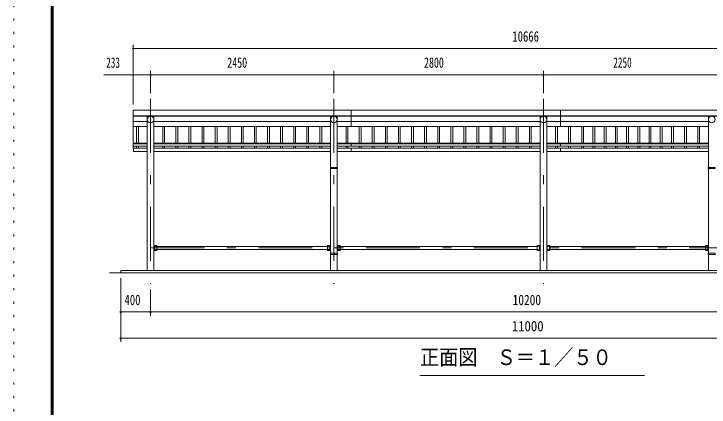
# Model space of a CAD drawing. Units: millimetres, scale not verified, with parts at other scales. Extents: x -25853 to 25864, y -10500 to 10500.
# Drawn here: x -3836 to 5457, y 0 to 5250 of the extents above; entities that cross this region are included whole.
import ezdxf
from ezdxf.enums import TextEntityAlignment as Align

# ---------------------------------------------------------------- set-up
doc = ezdxf.new("R2010")
doc.units = ezdxf.units.MM
doc.header["$LTSCALE"] = 60
doc.linetypes.add('USER3', pattern=[24, 12, -5, 2, -5])
doc.linetypes.add('USER4', pattern=[3, 0.5, -2.5])
for name, color, linetype, lineweight in [('0-2_1-05BOLD', 7, 'Continuous', 18), ('0-3_1-25CENTER', 3, 'USER3', 18), ('0-4_1-45THIN', 4, 'Continuous', 18), ('0-5_1-55DIM', 3, 'Continuous', 18), ('0-C_F-F1PAPER', 5, 'Continuous', 18), ('0-D_F-E_J_ADD', 5, 'USER4', 18)]:
    doc.layers.add(name, color=color, linetype=linetype, lineweight=lineweight)
doc.styles.add('ＭＳ ゴシック', font='')
doc.styles.get('ＭＳ ゴシック').set_extended_font_data('MS Gothic')

msp = doc.modelspace()

# ---------------------------------------------------------------- linework, layer by layer
at = {"layer": '0-2_1-05BOLD'}
for p, q in [((671.62, 3745.48), (671.62, 3963.67)), ((3471.62, 3963.67), (3471.62, 3745.48)), ((-2241.38, 3888.53), (8424.62, 3888.53)), ((8424.62, 3884.46), (-2241.38, 3884.46)), ((-2052.93, 3814.97), (-2241.38, 3814.97)), ((-2052.93, 1824.67), (-2052.93, 3884.46)), ((-1963.83, 3884.46), (-1963.83, 1824.67)), ((397.07, 3814.97), (-1963.83, 3814.97)), ((397.07, 3200.67), (397.07, 3884.46)), ((486.17, 3884.46), (486.17, 3200.67)), ((3197.07, 3814.97), (486.17, 3814.97)), ((3197.07, 1824.67), (3197.07, 3884.46)), ((3286.17, 3884.46), (3286.17, 1824.67)), ((5447.07, 3814.97), (3286.17, 3814.97)), ((5447.07, 3200.67), (5447.07, 3884.46)), ((-2241.38, 3745.48), (-2052.93, 3745.48)), ((-1963.83, 3745.48), (397.07, 3745.48)), ((486.17, 3745.48), (3197.07, 3745.48)), ((3286.17, 3745.48), (5447.07, 3745.48)), ((-2052.93, 3523.86), (-2241.38, 3523.86)), ((-2241.38, 3513.43), (-2052.93, 3513.43)), ((-2052.93, 3483.82), (-2241.38, 3483.82)), ((-2236.38, 3457.49), (-2052.93, 3457.49)), ((-1963.83, 3523.86), (397.07, 3523.86)), ((397.07, 3513.43), (-1963.83, 3513.43)), ((-1963.83, 3483.82), (397.07, 3483.82)), ((397.07, 3457.49), (-1963.83, 3457.49)), ((486.17, 3523.86), (3197.07, 3523.86)), ((3197.07, 3513.43), (486.17, 3513.43)), ((486.17, 3483.82), (3197.07, 3483.82)), ((3197.07, 3457.49), (486.17, 3457.49)), ((671.62, 3483.82), (671.62, 3523.86)), ((671.62, 3412.49), (671.62, 3457.49)), ((3286.17, 3523.86), (5447.07, 3523.86)), ((5447.07, 3513.43), (3286.17, 3513.43)), ((3286.17, 3483.82), (5447.07, 3483.82)), ((5447.07, 3457.49), (3286.17, 3457.49)), ((3471.62, 3523.86), (3471.62, 3483.82)), ((3471.62, 3457.49), (3471.62, 3412.49)), ((-1963.83, 3412.49), (397.07, 3412.49)), ((486.17, 3412.49), (3197.07, 3412.49)), ((3286.17, 3412.49), (5447.07, 3412.49)), ((397.07, 2053.27), (397.07, 3184.67)), ((438.57, 3200.67), (438.57, 3184.67)), ((438.57, 3192.67), (444.67, 3192.67)), ((444.67, 3184.67), (444.67, 3200.67)), ((486.17, 3184.67), (486.17, 2053.27)), ((5447.07, 2053.27), (5447.07, 3184.67)), ((-1955.88, 2146.02), (-1927.03, 2146.02)), ((-1927.03, 2157.67), (-1927.03, 2091.67)), ((-1923.83, 2146.02), (357.07, 2146.02)), ((357.07, 2157.67), (357.07, 2091.67)), ((357.07, 2157.67), (397.07, 2157.67)), ((360.27, 2091.67), (360.27, 2157.67)), ((522.97, 2091.67), (522.97, 2157.67)), ((3157.07, 2146.02), (526.17, 2146.02)), ((3160.27, 2091.67), (3160.27, 2157.67)), ((3326.17, 2157.67), (3286.17, 2157.67)), ((3322.97, 2091.67), (3322.97, 2157.67)), ((3326.17, 2146.02), (5407.07, 2146.02)), ((5410.27, 2091.67), (5410.27, 2157.67)), ((357.07, 2103.32), (-1923.83, 2103.32)), ((357.07, 2091.67), (397.07, 2091.67)), ((438.57, 2037.27), (438.57, 2053.27)), ((438.57, 2045.27), (444.67, 2045.27)), ((444.67, 2053.27), (444.67, 2037.27)), ((494.12, 2103.32), (522.97, 2103.32)), ((526.17, 2103.32), (3157.07, 2103.32)), ((5407.07, 2103.32), (3326.17, 2103.32)), ((5439.12, 2103.32), (5410.27, 2103.32)), ((397.07, 1824.67), (397.07, 2037.27)), ((486.17, 2037.27), (486.17, 1824.67)), ((5447.07, 1824.67), (5447.07, 2037.27)), ((-2558.38, 1794.67), (8741.62, 1794.67))]:
    msp.add_line(p, q, dxfattribs=at)
for points in [[(8424.62, 3963.67), (-2241.38, 3963.67), (-2241.38, 3454.91), (-2236.38, 3454.91)], [(-2236.38, 3457.49), (-2236.38, 3412.49), (-2052.93, 3412.49)], [(-1963.83, 2091.67), (-1923.83, 2091.67), (-1923.83, 2157.67), (-1963.83, 2157.67)], [(-1927.03, 2103.32), (-1955.88, 2103.32), (-1955.88, 2146.02)], [(360.27, 2146.02), (389.12, 2146.02), (389.12, 2103.32), (360.27, 2103.32)], [(486.17, 2157.67), (526.17, 2157.67), (526.17, 2091.67), (486.17, 2091.67)], [(522.97, 2146.02), (494.12, 2146.02), (494.12, 2103.32)], [(3197.07, 2157.67), (3157.07, 2157.67), (3157.07, 2091.67), (3197.07, 2091.67)], [(3160.27, 2103.32), (3189.12, 2103.32), (3189.12, 2146.02), (3160.27, 2146.02)], [(3326.17, 2157.67), (3326.17, 2091.67), (3286.17, 2091.67)], [(3322.97, 2103.32), (3294.12, 2103.32), (3294.12, 2146.02), (3322.97, 2146.02)], [(5447.07, 2157.67), (5407.07, 2157.67), (5407.07, 2091.67), (5447.07, 2091.67)], [(5410.27, 2146.02), (5439.12, 2146.02), (5439.12, 2103.32)], [(8591.62, 1824.67), (-2408.38, 1824.67), (-2408.38, 1794.67)]]:
    msp.add_lwpolyline(points, dxfattribs=at)
for points in [[(487.77, 3200.67), (487.77, 3184.67), (395.47, 3184.67), (395.47, 3200.67)], [(5537.77, 3200.67), (5537.77, 3184.67), (5445.47, 3184.67), (5445.47, 3200.67)], [(487.77, 2053.27), (487.77, 2037.27), (395.47, 2037.27), (395.47, 2053.27)], [(5537.77, 2053.27), (5445.47, 2053.27), (5445.47, 2037.27), (5537.77, 2037.27)]]:
    msp.add_lwpolyline(points, close=True, dxfattribs=at)
for centre in [(-2008.38, 3839.91), (441.62, 3839.91), (3241.62, 3839.91), (5491.62, 3839.91)]:
    msp.add_circle(centre, 44.55, dxfattribs=at)
for centre in [(-2008.38, 3839.22), (441.62, 3839.22), (3241.62, 3839.22), (5491.62, 3839.22)]:
    msp.add_arc(centre, 44.55, 180, 0, dxfattribs=at)
at = {"layer": '0-3_1-25CENTER'}
for p, q in [((-2008.38, 4114.67), (-2008.38, 1644.67)), ((441.62, 4114.67), (441.62, 1644.67)), ((3241.62, 4114.67), (3241.62, 1644.67)), ((-2008.38, 2124.67), (8191.62, 2124.67))]:
    msp.add_line(p, q, dxfattribs=at)
at = {"layer": '0-4_1-45THIN'}
for p, q in [((-2195.88, 3523.86), (-2195.88, 3745.48)), ((-2170.88, 3745.48), (-2170.88, 3523.86)), ((-1845.87, 3745.48), (-1845.87, 3523.86)), ((-1820.87, 3523.86), (-1820.87, 3745.48)), ((-1670.88, 3523.86), (-1670.88, 3745.48)), ((-1645.87, 3745.48), (-1645.87, 3523.86)), ((-1495.87, 3745.48), (-1495.87, 3523.86)), ((-1470.87, 3523.86), (-1470.87, 3745.48)), ((-1320.87, 3523.86), (-1320.87, 3745.48)), ((-1295.87, 3745.48), (-1295.87, 3523.86)), ((-1145.87, 3745.48), (-1145.87, 3523.86)), ((-1120.87, 3523.86), (-1120.87, 3745.48)), ((-970.87, 3523.86), (-970.87, 3745.48)), ((-945.87, 3745.48), (-945.87, 3523.86)), ((-795.87, 3745.48), (-795.87, 3523.86)), ((-770.87, 3523.86), (-770.87, 3745.48)), ((-620.87, 3523.86), (-620.87, 3745.48)), ((-595.87, 3745.48), (-595.87, 3523.86)), ((-445.87, 3745.48), (-445.87, 3523.86)), ((-420.87, 3523.86), (-420.87, 3745.48)), ((-270.87, 3523.86), (-270.87, 3745.48)), ((-245.87, 3745.48), (-245.87, 3523.86)), ((-95.88, 3745.48), (-95.88, 3523.86)), ((-70.87, 3523.86), (-70.87, 3745.48)), ((79.13, 3523.86), (79.13, 3745.48)), ((104.13, 3745.48), (104.13, 3523.86)), ((254.12, 3745.48), (254.12, 3523.86)), ((279.12, 3523.86), (279.12, 3745.48)), ((604.12, 3523.86), (604.12, 3745.48)), ((629.12, 3745.48), (629.12, 3523.86)), ((779.12, 3745.48), (779.12, 3523.86)), ((804.12, 3523.86), (804.12, 3745.48)), ((954.12, 3523.86), (954.12, 3745.48)), ((979.12, 3745.48), (979.12, 3523.86)), ((1129.12, 3745.48), (1129.12, 3523.86)), ((1154.12, 3523.86), (1154.12, 3745.48)), ((1304.12, 3523.86), (1304.12, 3745.48)), ((1329.12, 3745.48), (1329.12, 3523.86)), ((1479.12, 3745.48), (1479.12, 3523.86)), ((1504.12, 3523.86), (1504.12, 3745.48)), ((1654.12, 3523.86), (1654.12, 3745.48)), ((1679.12, 3745.48), (1679.12, 3523.86)), ((1829.12, 3745.48), (1829.12, 3523.86)), ((1854.12, 3523.86), (1854.12, 3745.48)), ((2004.12, 3523.86), (2004.12, 3745.48)), ((2029.12, 3745.48), (2029.12, 3523.86)), ((2179.12, 3745.48), (2179.12, 3523.86)), ((2204.12, 3523.86), (2204.12, 3745.48)), ((2354.12, 3523.86), (2354.12, 3745.48)), ((2379.12, 3745.48), (2379.12, 3523.86)), ((2529.12, 3745.48), (2529.12, 3523.86)), ((2554.13, 3523.86), (2554.13, 3745.48)), ((2704.12, 3523.86), (2704.12, 3745.48)), ((2729.12, 3745.48), (2729.12, 3523.86)), ((2879.12, 3745.48), (2879.12, 3523.86)), ((2904.13, 3523.86), (2904.13, 3745.48)), ((3054.12, 3523.86), (3054.12, 3745.48)), ((3079.12, 3745.48), (3079.12, 3523.86)), ((3404.12, 3745.48), (3404.12, 3523.86)), ((3429.12, 3523.86), (3429.12, 3745.48)), ((3579.12, 3523.86), (3579.12, 3745.48)), ((3604.12, 3745.48), (3604.12, 3523.86)), ((3754.12, 3745.48), (3754.12, 3523.86)), ((3779.12, 3523.86), (3779.12, 3745.48)), ((3904.12, 3523.86), (3904.12, 3745.48)), ((3929.12, 3745.48), (3929.12, 3523.86)), ((4054.12, 3745.48), (4054.12, 3523.86)), ((4079.12, 3523.86), (4079.12, 3745.48)), ((4204.12, 3523.86), (4204.12, 3745.48)), ((4229.12, 3745.48), (4229.12, 3523.86)), ((4354.12, 3745.48), (4354.12, 3523.86)), ((4379.12, 3523.86), (4379.12, 3745.48)), ((4504.12, 3523.86), (4504.12, 3745.48)), ((4529.12, 3745.48), (4529.12, 3523.86)), ((4654.12, 3745.48), (4654.12, 3523.86)), ((4679.12, 3523.86), (4679.12, 3745.48)), ((4804.12, 3523.86), (4804.12, 3745.48)), ((4829.12, 3745.48), (4829.12, 3523.86)), ((4954.12, 3745.48), (4954.12, 3523.86)), ((4979.12, 3523.86), (4979.12, 3745.48)), ((5129.12, 3523.86), (5129.12, 3745.48)), ((5154.12, 3745.48), (5154.12, 3523.86)), ((5304.12, 3745.48), (5304.12, 3523.86)), ((5329.12, 3523.86), (5329.12, 3745.48)), ((-2195.88, 3457.49), (-2195.88, 3483.82)), ((-2170.88, 3483.82), (-2170.88, 3457.49)), ((-1845.87, 3483.82), (-1845.87, 3457.49)), ((-1820.87, 3457.49), (-1820.87, 3483.82)), ((-1670.88, 3457.49), (-1670.88, 3483.82)), ((-1645.87, 3483.82), (-1645.87, 3457.49)), ((-1495.87, 3483.82), (-1495.87, 3457.49)), ((-1470.87, 3457.49), (-1470.87, 3483.82)), ((-1320.87, 3457.49), (-1320.87, 3483.82)), ((-1295.87, 3483.82), (-1295.87, 3457.49)), ((-1145.87, 3483.82), (-1145.87, 3457.49)), ((-1120.87, 3457.49), (-1120.87, 3483.82)), ((-970.87, 3457.49), (-970.87, 3483.82)), ((-945.87, 3483.82), (-945.87, 3457.49)), ((-795.87, 3483.82), (-795.87, 3457.49)), ((-770.87, 3457.49), (-770.87, 3483.82)), ((-620.87, 3457.49), (-620.87, 3483.82)), ((-595.87, 3483.82), (-595.87, 3457.49)), ((-445.87, 3483.82), (-445.87, 3457.49)), ((-420.87, 3457.49), (-420.87, 3483.82)), ((-270.87, 3457.49), (-270.87, 3483.82)), ((-245.87, 3483.82), (-245.87, 3457.49)), ((-95.88, 3483.82), (-95.88, 3457.49)), ((-70.87, 3457.49), (-70.87, 3483.82)), ((79.13, 3457.49), (79.13, 3483.82)), ((104.13, 3483.82), (104.13, 3457.49)), ((254.12, 3483.82), (254.12, 3457.49)), ((279.12, 3457.49), (279.12, 3483.82)), ((604.12, 3457.49), (604.12, 3483.82)), ((629.12, 3483.82), (629.12, 3457.49)), ((779.12, 3483.82), (779.12, 3457.49)), ((804.12, 3457.49), (804.12, 3483.82)), ((954.12, 3457.49), (954.12, 3483.82)), ((979.12, 3483.82), (979.12, 3457.49)), ((1129.12, 3483.82), (1129.12, 3457.49)), ((1154.12, 3457.49), (1154.12, 3483.82)), ((1304.12, 3457.49), (1304.12, 3483.82)), ((1329.12, 3483.82), (1329.12, 3457.49)), ((1479.12, 3483.82), (1479.12, 3457.49)), ((1504.12, 3457.49), (1504.12, 3483.82)), ((1654.12, 3457.49), (1654.12, 3483.82)), ((1679.12, 3483.82), (1679.12, 3457.49)), ((1829.12, 3483.82), (1829.12, 3457.49)), ((1854.12, 3457.49), (1854.12, 3483.82)), ((2004.12, 3457.49), (2004.12, 3483.82)), ((2029.12, 3483.82), (2029.12, 3457.49)), ((2179.12, 3483.82), (2179.12, 3457.49)), ((2204.12, 3457.49), (2204.12, 3483.82)), ((2354.12, 3457.49), (2354.12, 3483.82)), ((2379.12, 3483.82), (2379.12, 3457.49)), ((2529.12, 3483.82), (2529.12, 3457.49)), ((2554.13, 3457.49), (2554.13, 3483.82)), ((2704.12, 3457.49), (2704.12, 3483.82)), ((2729.12, 3483.82), (2729.12, 3457.49)), ((2879.12, 3483.82), (2879.12, 3457.49)), ((2904.13, 3457.49), (2904.13, 3483.82)), ((3054.12, 3457.49), (3054.12, 3483.82)), ((3079.12, 3483.82), (3079.12, 3457.49)), ((3404.12, 3483.82), (3404.12, 3457.49)), ((3429.12, 3457.49), (3429.12, 3483.82)), ((3579.12, 3457.49), (3579.12, 3483.82)), ((3604.12, 3483.82), (3604.12, 3457.49)), ((3754.12, 3483.82), (3754.12, 3457.49)), ((3779.12, 3457.49), (3779.12, 3483.82)), ((3904.12, 3457.49), (3904.12, 3483.82)), ((3929.12, 3483.82), (3929.12, 3457.49)), ((4054.12, 3483.82), (4054.12, 3457.49)), ((4079.12, 3457.49), (4079.12, 3483.82)), ((4204.12, 3457.49), (4204.12, 3483.82)), ((4229.12, 3483.82), (4229.12, 3457.49)), ((4354.12, 3483.82), (4354.12, 3457.49)), ((4379.12, 3457.49), (4379.12, 3483.82)), ((4504.12, 3457.49), (4504.12, 3483.82)), ((4529.12, 3483.82), (4529.12, 3457.49)), ((4654.12, 3483.82), (4654.12, 3457.49)), ((4679.12, 3457.49), (4679.12, 3483.82)), ((4804.12, 3457.49), (4804.12, 3483.82)), ((4829.12, 3483.82), (4829.12, 3457.49)), ((4954.12, 3483.82), (4954.12, 3457.49)), ((4979.12, 3457.49), (4979.12, 3483.82)), ((5129.12, 3457.49), (5129.12, 3483.82)), ((5154.12, 3483.82), (5154.12, 3457.49)), ((5304.12, 3483.82), (5304.12, 3457.49)), ((5329.12, 3457.49), (5329.12, 3483.82))]:
    msp.add_line(p, q, dxfattribs=at)
at = {"layer": '0-5_1-55DIM'}
for p, q in [((-2241.38, 4838.67), (-2241.38, 4039.67)), ((-2231.38, 4788.67), (-2251.38, 4788.67)), ((8424.62, 4788.67), (-2241.38, 4788.67)), ((-2008.38, 4488.67), (-2008.38, 4189.67)), ((441.62, 4488.67), (441.62, 4189.67)), ((3241.62, 4488.67), (3241.62, 4189.67)), ((8817.12, 4438.67), (-2633.88, 4438.67)), ((-2231.38, 4438.67), (-2251.38, 4438.67)), ((-1998.38, 4438.67), (-2018.38, 4438.67)), ((451.62, 4438.67), (431.62, 4438.67)), ((3251.62, 4438.67), (3231.62, 4438.67)), ((-2408.38, 869.67), (-2408.38, 1719.67)), ((-2008.38, 1569.67), (-2008.38, 1219.67)), ((-2398.38, 1269.67), (-2418.38, 1269.67)), ((-2408.38, 1269.67), (8591.62, 1269.67)), ((-1998.38, 1269.67), (-2018.38, 1269.67)), ((-2398.38, 919.67), (-2418.38, 919.67)), ((8591.62, 919.67), (-2408.38, 919.67)), ((1591.62, 419.67), (4591.62, 419.67))]:
    msp.add_line(p, q, dxfattribs=at)
for centre in [(-2241.38, 4788.67), (-2241.38, 4438.67), (-2008.38, 4438.67), (441.62, 4438.67), (3241.62, 4438.67), (-2408.38, 1269.67), (-2008.38, 1269.67), (-2408.38, 919.67)]:
    msp.add_arc(centre, 10, 180, 0, dxfattribs=at)
at = {"layer": '0-C_F-F1PAPER'}
for points in [[(25363.96, -10000), (25363.96, 10100), (-3336.04, 10100), (-3336.04, -10000)], [(25361.45, -9997.5), (25361.45, 10097.5), (-3333.54, 10097.5), (-3333.54, -9997.5)], [(25358.96, -9995), (-3331.04, -9995), (-3331.04, 10095), (25358.96, 10095)], [(25356.46, -9992.5), (25356.46, 10092.5), (-3328.54, 10092.5), (-3328.54, -9992.5)], [(25353.96, -9990), (-3326.04, -9990), (-3326.04, 10090), (25353.96, 10090)], [(25351.46, -9987.5), (25351.46, 10087.5), (-3323.54, 10087.5), (-3323.54, -9987.5)], [(25348.95, -9985), (-3321.04, -9985), (-3321.04, 10085), (25348.95, 10085)], [(25346.46, -9982.5), (25346.46, 10082.5), (-3318.54, 10082.5), (-3318.54, -9982.5)], [(25343.96, -9980), (25343.96, 10080), (-3316.04, 10080), (-3316.04, -9980)], [(25341.46, -9977.5), (25341.46, 10077.5), (-3313.54, 10077.5), (-3313.54, -9977.5)], [(25338.96, -9975), (-3311.04, -9975), (-3311.04, 10075), (25338.96, 10075)]]:
    msp.add_lwpolyline(points, close=True, dxfattribs=at)
at = {"layer": '0-D_F-E_J_ADD'}
msp.add_lwpolyline([(25863.96, -10500), (-3836.04, -10500), (-3836.04, 10500), (25863.96, 10500)], close=True, dxfattribs=at)

# ---------------------------------------------------------------- texts
at = {"layer": '0-5_1-55DIM', "color": 7, "style": 'ＭＳ ゴシック'}
for s, height, width, p in [('10666', 139.3, 0.75, (2826.93, 4838.67)), ('233', 139.3, 0.65, (-2602.59, 4488.67)), ('2450', 139.3, 0.7, (-984.08, 4488.67)), ('2800', 139.3, 0.7, (1645.98, 4488.67)), ('2250', 139.3, 0.65, (4175.89, 4488.67)), ('400', 139.3, 0.75, (-2357.11, 1319.67)), ('10200', 139.3, 0.8, (2831.09, 1319.67)), ('11000', 139.3, 0.9, (2819, 969.67)), ('正面図\u3000Ｓ＝１／５０', 208.9, 0.9, (1591.62, 498.17))]:
    msp.add_text(s, height=height, dxfattribs=dict(at, width=width)).set_placement(p, align=Align.BOTTOM_LEFT)

doc.saveas('drawing.dxf')
